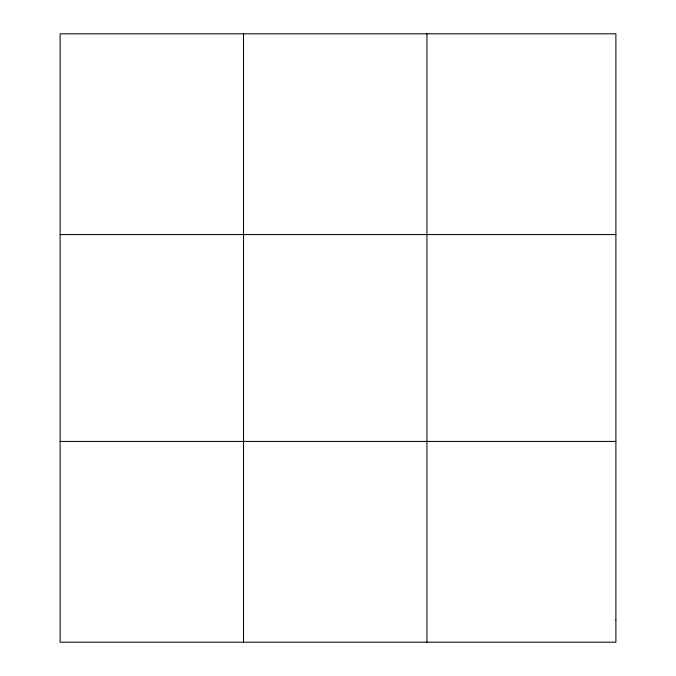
<?xml version="1.0" encoding="UTF-8"?>
<svg xmlns="http://www.w3.org/2000/svg" width="676" height="676" viewBox="0 0 676 676"><rect width="100%" height="100%" fill="white"/><g stroke="black" fill="none" stroke-linecap="round" stroke-linejoin="round"><path stroke-width="1.01" d="M243.521 642.2L243.521 33.8M426.928 642.2L426.928 33.8M60.113 234.572L615.887 234.572M60.113 441.428L615.887 441.428M615.887 619.892L615.887 642.2L60.113 642.2L60.113 33.8L615.887 33.8L615.887 619.892"/></g></svg>
